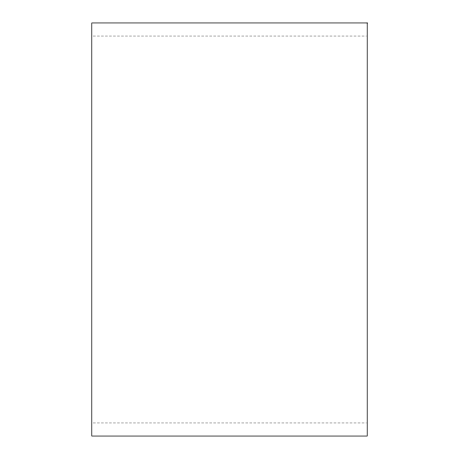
<?xml version="1.0" encoding="UTF-8"?>
<svg xmlns="http://www.w3.org/2000/svg" width="459" height="459" viewBox="0 0 459 459"><rect width="100%" height="100%" fill="white"/><g stroke="black" fill="none" stroke-linecap="round" stroke-linejoin="round"><path stroke-width="0.34" stroke-dasharray="2.29 1.72" d="M93.234 36.031L366.483 36.031M93.234 422.969L366.483 422.969"/><path stroke-width="0.69" d="M367.2 22.95L91.8 22.95L91.8 436.05L367.2 436.05L367.2 22.95"/></g></svg>
